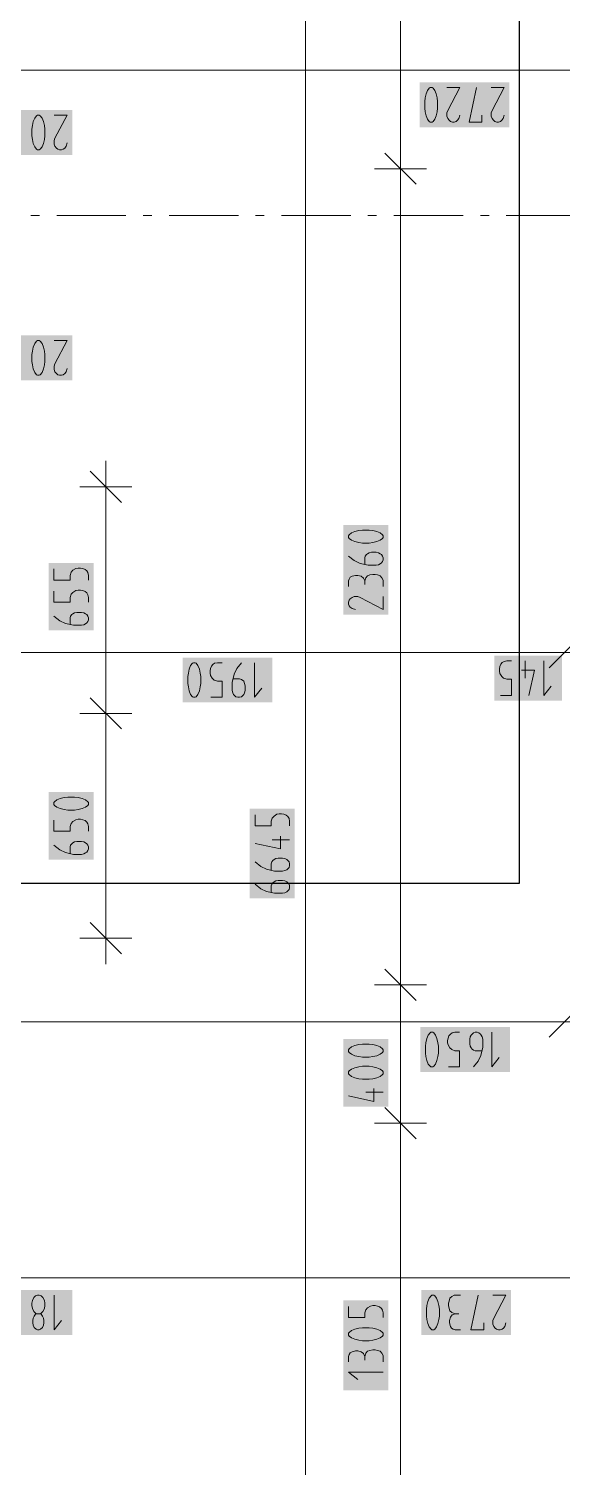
# Model space of a CAD drawing. Header units: millimetres. Extents: x 0 to 594, y 0 to 420.
# Drawn here: x 124.77 to 140.58, y 199.97 to 242.61 of the extents above; entities that cross this region are included whole.
import ezdxf

# ---------------------------------------------------------------- set-up
doc = ezdxf.new("R2010")
doc.units = ezdxf.units.MM
doc.header["$LTSCALE"] = 8
for name, color, linetype in [('PDF_Koty delkove', 7, 'Continuous'), ('PDF_Osy hlavni', 7, 'Continuous'), ('RED_2.5mm^2', 1, 'Continuous')]:
    doc.layers.add(name, color=color, linetype=linetype)

msp = doc.modelspace()

# ---------------------------------------------------------------- linework, layer by layer
at = {"layer": 'PDF_Koty delkove', "lineweight": 18}
for points in [[(132.971, 131.814), (132.971, 141.401), (132.971, 148.214), (132.971, 152.006), (132.971, 168.201), (132.971, 172.708), (132.971, 188.291), (132.971, 256.401), (132.971, 259.169), (132.971, 296.581)], [(135.786, 168.201), (135.786, 196.798), (135.786, 210.174), (135.786, 214.274), (135.786, 238.464), (135.786, 253.839), (135.786, 256.401)], [(256.224, 241.385), (178.529, 241.385), (171.047, 241.385), (163.154, 241.385), (153.11, 241.385), (151.623, 241.385), (123.744, 241.385)], [(137.163, 240.873), (137.546, 240.873), (137.19, 240.189), (137.163, 240.121), (137.163, 240.018), (137.19, 239.95), (137.231, 239.899), (137.272, 239.864), (137.327, 239.848), (137.381, 239.848), (137.436, 239.864), (137.477, 239.899), (137.519, 239.95), (137.546, 240.052)], [(138.204, 240.052), (138.204, 239.848), (137.82, 239.848), (138.038, 240.873)], [(138.477, 240.873), (138.861, 240.873), (138.504, 240.189), (138.477, 240.121), (138.477, 240.018), (138.504, 239.95)], [(124.875, 239.335), (124.903, 239.215), (124.944, 239.112), (124.998, 239.043), (125.026, 239.027), (125.08, 239.027), (125.108, 239.043), (125.162, 239.112), (125.203, 239.215), (125.231, 239.335), (125.245, 239.436), (125.245, 239.641), (125.231, 239.744), (125.203, 239.863), (125.162, 239.966), (125.108, 240.035), (125.08, 240.052), (125.026, 240.052), (124.998, 240.035), (124.944, 239.966), (124.903, 239.863), (124.875, 239.744), (124.862, 239.641)], [(124.862, 239.641), (124.862, 239.436), (124.875, 239.335)], [(125.519, 240.052), (125.902, 240.052), (125.546, 239.368), (125.519, 239.3), (125.519, 239.197), (125.546, 239.13), (125.587, 239.078), (125.628, 239.043), (125.683, 239.027), (125.737, 239.027), (125.792, 239.043), (125.833, 239.078), (125.874, 239.13), (125.902, 239.231)], [(138.504, 239.95), (138.545, 239.899), (138.586, 239.864), (138.641, 239.848), (138.695, 239.848), (138.751, 239.864), (138.792, 239.899), (138.833, 239.95), (138.861, 240.052)], [(136.248, 238.003), (135.325, 238.925)], [(136.555, 238.464), (135.786, 238.464), (135.018, 238.464)], [(124.998, 232.36), (125.026, 232.343), (125.08, 232.343), (125.108, 232.36), (125.162, 232.428), (125.203, 232.531), (125.231, 232.651), (125.245, 232.752), (125.245, 232.957), (125.231, 233.06), (125.203, 233.18), (125.162, 233.282), (125.108, 233.351), (125.08, 233.368), (125.026, 233.368), (124.998, 233.351), (124.944, 233.282), (124.903, 233.18), (124.875, 233.06), (124.862, 232.957)], [(125.519, 233.368), (125.902, 233.368), (125.546, 232.685), (125.519, 232.616), (125.519, 232.514), (125.546, 232.446), (125.587, 232.395), (125.628, 232.36), (125.683, 232.343), (125.737, 232.343), (125.792, 232.36), (125.833, 232.395), (125.874, 232.446), (125.902, 232.547)], [(124.862, 232.957), (124.862, 232.752), (124.875, 232.651), (124.903, 232.531), (124.944, 232.428), (124.998, 232.36)], [(127.514, 228.573), (126.591, 229.495)], [(127.052, 229.034), (127.052, 229.803)], [(127.821, 229.034), (127.052, 229.034), (126.284, 229.034)], [(127.052, 215.658), (127.052, 222.321), (127.052, 229.034)], [(134.727, 226.739), (134.727, 226.93), (134.744, 226.985), (134.778, 227.027), (134.813, 227.054), (134.863, 227.081), (134.932, 227.095), (135.068, 227.095), (135.136, 227.081), (135.188, 227.054), (135.222, 227.027), (135.256, 226.985), (135.274, 226.93), (135.274, 226.876), (135.256, 226.821), (135.222, 226.78), (135.188, 226.753), (135.136, 226.725), (135.068, 226.711), (134.829, 226.711), (134.59, 226.766), (134.419, 226.848), (134.249, 226.985)], [(125.515, 226.602), (125.515, 226.273), (125.992, 226.273), (125.992, 226.41), (126.027, 226.506), (126.079, 226.561), (126.164, 226.615), (126.231, 226.629), (126.3, 226.629), (126.369, 226.615), (126.436, 226.588), (126.488, 226.547), (126.522, 226.493), (126.54, 226.41), (126.54, 226.273)], [(134.249, 226.082), (134.249, 226.246), (134.265, 226.301), (134.3, 226.356), (134.351, 226.383), (134.453, 226.411), (134.521, 226.411), (134.624, 226.383), (134.693, 226.328), (134.727, 226.246), (134.727, 226.137)], [(135.274, 226.082), (135.274, 226.273), (135.239, 226.342), (135.188, 226.397), (135.103, 226.424), (135.034, 226.438), (134.965, 226.438), (134.88, 226.424), (134.813, 226.397), (134.761, 226.342), (134.727, 226.246)], [(125.515, 225.945), (125.515, 225.616), (125.992, 225.616), (125.992, 225.753), (126.027, 225.849), (126.079, 225.904), (126.164, 225.958), (126.231, 225.972)], [(126.231, 225.972), (126.3, 225.972), (126.369, 225.958), (126.436, 225.931), (126.488, 225.89), (126.522, 225.835), (126.54, 225.753), (126.54, 225.616)], [(134.351, 225.753), (134.3, 225.712), (134.265, 225.671), (134.249, 225.616), (134.249, 225.562), (134.265, 225.507), (134.3, 225.466), (134.351, 225.425), (134.453, 225.397)], [(135.274, 225.781), (135.274, 225.397), (134.59, 225.753), (134.521, 225.781), (134.419, 225.781), (134.351, 225.753)], [(125.992, 224.959), (125.992, 225.15), (126.01, 225.206), (126.044, 225.247), (126.079, 225.274), (126.129, 225.301), (126.197, 225.315), (126.334, 225.315), (126.402, 225.301), (126.454, 225.274), (126.488, 225.247), (126.522, 225.206), (126.54, 225.15), (126.54, 225.096), (126.522, 225.041), (126.488, 225), (126.454, 224.973), (126.402, 224.945), (126.334, 224.931), (126.095, 224.931), (125.856, 224.986), (125.685, 225.068), (125.515, 225.206)], [(141.117, 224.59), (140.195, 223.668)], [(153.878, 224.129), (151.726, 224.129), (149.501, 224.129), (142.681, 224.129), (142.142, 224.129), (140.656, 224.129), (135.715, 224.129), (125.642, 224.129), (120.669, 224.129), (117.901, 224.129), (102.153, 224.129)], [(138.749, 222.852), (139.078, 222.852), (139.078, 223.33), (138.94, 223.33), (138.845, 223.365), (138.79, 223.416), (138.736, 223.501), (138.722, 223.569), (138.722, 223.637), (138.736, 223.706), (138.763, 223.774), (138.804, 223.825), (138.858, 223.86), (138.94, 223.877), (139.078, 223.877)], [(139.488, 223.877), (139.488, 223.365)], [(140.036, 223.877), (140.036, 222.852), (140.255, 223.125)], [(130.169, 222.796), (130.497, 222.796), (130.497, 223.274), (130.36, 223.274), (130.265, 223.309), (130.21, 223.36), (130.156, 223.445), (130.142, 223.513), (130.142, 223.582), (130.156, 223.65), (130.183, 223.718), (130.224, 223.769), (130.278, 223.804), (130.36, 223.821), (130.497, 223.821)], [(131.072, 223.821), (130.935, 223.65), (130.853, 223.479), (130.799, 223.24), (130.799, 223), (130.813, 222.933), (130.84, 222.881), (130.867, 222.848), (130.908, 222.813), (130.963, 222.796)], [(131.456, 223.821), (131.456, 222.796), (131.674, 223.069)], [(139.379, 223.603), (139.763, 223.603), (139.597, 222.852)], [(130.963, 222.796), (131.017, 222.796), (131.072, 222.813), (131.113, 222.848), (131.14, 222.881), (131.168, 222.933), (131.182, 223), (131.182, 223.138), (131.168, 223.205), (131.14, 223.274), (131.072, 223.325), (131.017, 223.343), (130.826, 223.343)], [(127.514, 221.859), (126.591, 222.782)], [(127.821, 222.321), (127.052, 222.321), (126.284, 222.321)], [(125.702, 219.797), (125.6, 219.756), (125.531, 219.702), (125.515, 219.674), (125.515, 219.62), (125.531, 219.592), (125.6, 219.538), (125.702, 219.497), (125.822, 219.469), (125.924, 219.455), (126.129, 219.455), (126.231, 219.469), (126.351, 219.497), (126.454, 219.538), (126.522, 219.592), (126.54, 219.62), (126.54, 219.674), (126.522, 219.702), (126.454, 219.756), (126.351, 219.797), (126.231, 219.824), (126.129, 219.838)], [(126.129, 219.838), (125.924, 219.838), (125.822, 219.824), (125.702, 219.797)], [(125.515, 219.154), (125.515, 218.826), (125.992, 218.826), (125.992, 218.963), (126.027, 219.058), (126.079, 219.113), (126.164, 219.167), (126.231, 219.181), (126.3, 219.181), (126.369, 219.167), (126.436, 219.14), (126.488, 219.099), (126.522, 219.045), (126.54, 218.963), (126.54, 218.826)], [(131.475, 219.314), (131.475, 218.986), (131.953, 218.986), (131.953, 219.123), (131.988, 219.218), (132.039, 219.273), (132.124, 219.328), (132.192, 219.342), (132.26, 219.342), (132.329, 219.328), (132.397, 219.3), (132.448, 219.259), (132.483, 219.205), (132.5, 219.123), (132.5, 218.986)], [(125.992, 218.169), (125.992, 218.36), (126.01, 218.415), (126.044, 218.456), (126.079, 218.483), (126.129, 218.51), (126.197, 218.524), (126.334, 218.524), (126.402, 218.51), (126.454, 218.483), (126.488, 218.456), (126.522, 218.415), (126.54, 218.36), (126.54, 218.306), (126.522, 218.251), (126.488, 218.21), (126.454, 218.183), (126.402, 218.155), (126.334, 218.141), (126.095, 218.141), (125.856, 218.196), (125.685, 218.278), (125.515, 218.415)], [(132.227, 218.685), (132.227, 218.301), (131.475, 218.466)], [(132.5, 218.575), (131.988, 218.575)], [(131.953, 217.672), (131.953, 217.863), (131.97, 217.918), (132.004, 217.959), (132.039, 217.986), (132.089, 218.014), (132.158, 218.027), (132.294, 218.027), (132.363, 218.014), (132.414, 217.986), (132.448, 217.959), (132.483, 217.918), (132.5, 217.863), (132.5, 217.809), (132.483, 217.754), (132.448, 217.713), (132.414, 217.686), (132.363, 217.658), (132.294, 217.644), (132.055, 217.644), (131.817, 217.699), (131.645, 217.781), (131.475, 217.918)], [(131.953, 217.015), (131.953, 217.206), (131.97, 217.261), (132.004, 217.302), (132.039, 217.329), (132.089, 217.356), (132.158, 217.37), (132.294, 217.37), (132.363, 217.356), (132.414, 217.329), (132.448, 217.302), (132.483, 217.261), (132.5, 217.206), (132.5, 217.152), (132.483, 217.097), (132.448, 217.056), (132.414, 217.029), (132.363, 217.001), (132.294, 216.987), (132.055, 216.987), (131.817, 217.042), (131.645, 217.124), (131.475, 217.261)], [(127.514, 215.197), (126.591, 216.119)], [(127.821, 215.658), (127.052, 215.658), (126.284, 215.658)], [(127.052, 215.658), (127.052, 214.889)], [(136.248, 213.813), (135.325, 214.736)], [(136.555, 214.274), (135.786, 214.274), (135.018, 214.274)], [(141.117, 213.642), (140.195, 212.719)], [(151.726, 213.181), (150.198, 213.181), (149.605, 213.181), (146.374, 213.181), (145.041, 213.181), (140.656, 213.181), (123.744, 213.181)], [(136.527, 212.251), (136.54, 212.15), (136.568, 212.03), (136.609, 211.927), (136.663, 211.859), (136.691, 211.842), (136.745, 211.842), (136.773, 211.859), (136.827, 211.927), (136.868, 212.03), (136.896, 212.15), (136.91, 212.251), (136.91, 212.456), (136.896, 212.559), (136.868, 212.679), (136.827, 212.781), (136.773, 212.85), (136.745, 212.867), (136.691, 212.867), (136.663, 212.85), (136.609, 212.781), (136.568, 212.679), (136.54, 212.559), (136.527, 212.456)], [(137.211, 211.842), (137.539, 211.842), (137.539, 212.32), (137.402, 212.32), (137.307, 212.355), (137.252, 212.406), (137.198, 212.491), (137.184, 212.559), (137.184, 212.627), (137.198, 212.696), (137.225, 212.764), (137.266, 212.815), (137.32, 212.85), (137.402, 212.867), (137.539, 212.867)], [(138.196, 212.32), (138.005, 212.32), (137.95, 212.337), (137.909, 212.371), (137.882, 212.406), (137.855, 212.456), (137.841, 212.525), (137.841, 212.661), (137.855, 212.73), (137.882, 212.781), (137.909, 212.815), (137.95, 212.85), (138.005, 212.867), (138.059, 212.867), (138.114, 212.85), (138.155, 212.815), (138.182, 212.781), (138.21, 212.73), (138.224, 212.661), (138.224, 212.422), (138.169, 212.183), (138.087, 212.012), (137.95, 211.842)], [(138.498, 212.867), (138.498, 211.842), (138.716, 212.115)], [(136.527, 212.456), (136.527, 212.251)], [(134.436, 211.818), (134.334, 211.777), (134.265, 211.722), (134.249, 211.694), (134.249, 211.64), (134.265, 211.612), (134.334, 211.558), (134.436, 211.517), (134.556, 211.489), (134.658, 211.475), (134.863, 211.475), (134.965, 211.489), (135.085, 211.517), (135.188, 211.558), (135.256, 211.612), (135.274, 211.64), (135.274, 211.694), (135.256, 211.722), (135.188, 211.777), (135.085, 211.818), (134.965, 211.845), (134.863, 211.859)], [(134.863, 211.859), (134.658, 211.859), (134.556, 211.845), (134.436, 211.818)], [(135, 211.202), (135, 210.818), (134.249, 210.983)], [(135.274, 211.092), (134.761, 211.092)], [(136.248, 209.713), (135.325, 210.636)], [(136.555, 210.174), (135.786, 210.174), (135.018, 210.174)], [(180.169, 205.585), (173.408, 205.585), (172.569, 205.585), (169.05, 205.585), (165.409, 205.585), (163.923, 205.585), (158.658, 205.585), (156.541, 205.585), (153.878, 205.585), (151.726, 205.585), (123.744, 205.585), (121.847, 205.585), (101.245, 205.585), (99.4, 205.585), (99.092, 205.585), (96.991, 205.585), (79.208, 205.585), (77.721, 205.585)], [(125.519, 205.072), (125.519, 204.047), (125.737, 204.32)], [(134.249, 204.739), (134.249, 204.411), (134.727, 204.411), (134.727, 204.548), (134.761, 204.643), (134.813, 204.698), (134.898, 204.752), (134.965, 204.766), (135.034, 204.766), (135.103, 204.752), (135.17, 204.725), (135.222, 204.684), (135.256, 204.63), (135.274, 204.548), (135.274, 204.411)], [(137.57, 205.072), (137.378, 205.072), (137.31, 205.038), (137.255, 204.986), (137.228, 204.901), (137.214, 204.833), (137.214, 204.764), (137.228, 204.679), (137.255, 204.611), (137.31, 204.56)], [(138.255, 204.251), (138.255, 204.047), (137.871, 204.047), (138.09, 205.072)], [(138.528, 205.072), (138.912, 205.072), (138.555, 204.389), (138.528, 204.32), (138.528, 204.218), (138.555, 204.15), (138.596, 204.099), (138.637, 204.064), (138.693, 204.047), (138.747, 204.047), (138.802, 204.064), (138.843, 204.099), (138.884, 204.15), (138.912, 204.251)], [(125.203, 204.389), (125.217, 204.32), (125.217, 204.251), (125.203, 204.184), (125.176, 204.115), (125.121, 204.064), (125.08, 204.047), (125.026, 204.047), (124.985, 204.064), (124.93, 204.115), (124.903, 204.184), (124.889, 204.251), (124.889, 204.32), (124.903, 204.389), (124.93, 204.456), (124.971, 204.508), (124.998, 204.525)], [(125.108, 204.525), (125.135, 204.508), (125.176, 204.456), (125.203, 204.389)], [(137.57, 204.047), (137.406, 204.047), (137.351, 204.064), (137.296, 204.099), (137.268, 204.15), (137.241, 204.251), (137.241, 204.32), (137.268, 204.423), (137.323, 204.491), (137.406, 204.525), (137.515, 204.525)], [(137.31, 204.56), (137.406, 204.525)], [(134.249, 203.097), (134.249, 203.261), (134.265, 203.316), (134.3, 203.37), (134.351, 203.398), (134.453, 203.425), (134.521, 203.425), (134.624, 203.398), (134.693, 203.343), (134.727, 203.261), (134.727, 203.152)], [(135.103, 203.438), (135.034, 203.452), (134.965, 203.452), (134.88, 203.438), (134.813, 203.411), (134.761, 203.356), (134.727, 203.261)], [(135.274, 203.097), (135.274, 203.288), (135.239, 203.356), (135.188, 203.411), (135.103, 203.438)], [(135.274, 202.795), (134.249, 202.795), (134.521, 202.577)]]:
    msp.add_lwpolyline(points, dxfattribs=at)
for points in [[(136.506, 240.462), (136.506, 240.257), (136.52, 240.155), (136.547, 240.036), (136.588, 239.933), (136.642, 239.864), (136.67, 239.848), (136.724, 239.848), (136.752, 239.864), (136.806, 239.933), (136.848, 240.036), (136.875, 240.155), (136.889, 240.257), (136.889, 240.462), (136.875, 240.564), (136.848, 240.684), (136.806, 240.787), (136.752, 240.856), (136.724, 240.873), (136.67, 240.873), (136.642, 240.856), (136.588, 240.787), (136.547, 240.684), (136.52, 240.564)], [(134.863, 227.752), (134.658, 227.752), (134.556, 227.738), (134.436, 227.711), (134.334, 227.67), (134.265, 227.615), (134.249, 227.587), (134.249, 227.533), (134.265, 227.505), (134.334, 227.451), (134.436, 227.41), (134.556, 227.382), (134.658, 227.368), (134.863, 227.368), (134.965, 227.382), (135.085, 227.41), (135.188, 227.451), (135.256, 227.505), (135.274, 227.533), (135.274, 227.587), (135.256, 227.615), (135.188, 227.67), (135.085, 227.711), (134.965, 227.738)], [(129.485, 223.41), (129.485, 223.205), (129.499, 223.104), (129.526, 222.984), (129.567, 222.881), (129.621, 222.813), (129.649, 222.796), (129.703, 222.796), (129.731, 222.813), (129.785, 222.881), (129.826, 222.984), (129.854, 223.104), (129.868, 223.205), (129.868, 223.41), (129.854, 223.513), (129.826, 223.633), (129.785, 223.735), (129.731, 223.804), (129.703, 223.821), (129.649, 223.821), (129.621, 223.804), (129.567, 223.735), (129.526, 223.633), (129.499, 223.513)], [(134.863, 212.516), (134.658, 212.516), (134.556, 212.502), (134.436, 212.475), (134.334, 212.434), (134.265, 212.379), (134.249, 212.351), (134.249, 212.297), (134.265, 212.269), (134.334, 212.215), (134.436, 212.174), (134.556, 212.146), (134.658, 212.132), (134.863, 212.132), (134.965, 212.146), (135.085, 212.174), (135.188, 212.215), (135.256, 212.269), (135.274, 212.297), (135.274, 212.351), (135.256, 212.379), (135.188, 212.434), (135.085, 212.475), (134.965, 212.502)], [(124.862, 204.833), (124.862, 204.764), (124.875, 204.679), (124.916, 204.594), (124.971, 204.543), (124.998, 204.525), (125.108, 204.525), (125.135, 204.543), (125.19, 204.594), (125.231, 204.679), (125.245, 204.764), (125.245, 204.833), (125.231, 204.918), (125.19, 205.004), (125.135, 205.055), (125.08, 205.072), (125.026, 205.072), (124.971, 205.055), (124.916, 205.004), (124.875, 204.918)], [(136.557, 204.661), (136.557, 204.456), (136.571, 204.355), (136.598, 204.235), (136.639, 204.133), (136.693, 204.064), (136.721, 204.047), (136.776, 204.047), (136.804, 204.064), (136.858, 204.133), (136.899, 204.235), (136.927, 204.355), (136.941, 204.456), (136.941, 204.661), (136.927, 204.764), (136.899, 204.884), (136.858, 204.986), (136.804, 205.055), (136.776, 205.072), (136.721, 205.072), (136.693, 205.055), (136.639, 204.986), (136.598, 204.884), (136.571, 204.764)], [(134.863, 204.109), (134.658, 204.109), (134.556, 204.095), (134.436, 204.068), (134.334, 204.027), (134.265, 203.973), (134.249, 203.945), (134.249, 203.891), (134.265, 203.863), (134.334, 203.809), (134.436, 203.768), (134.556, 203.74), (134.658, 203.726), (134.863, 203.726), (134.965, 203.74), (135.085, 203.768), (135.188, 203.809), (135.256, 203.863), (135.274, 203.891), (135.274, 203.945), (135.256, 203.973), (135.188, 204.027), (135.085, 204.068), (134.965, 204.095)]]:
    msp.add_lwpolyline(points, close=True, dxfattribs=at)
at = {"layer": 'PDF_Koty delkove', "color": 7, "lineweight": 18, "true_color": 0xffffff, "transparency": 33554559}
for points in [[(139.014, 241.027), (136.352, 241.027), (139.014, 239.694), (136.352, 239.694)], [(126.056, 240.206), (124.051, 240.206), (126.056, 238.873), (124.051, 238.873)], [(126.056, 233.522), (124.051, 233.522), (126.056, 232.19), (124.051, 232.19)], [(135.428, 225.243), (135.428, 227.905), (134.095, 225.243), (134.095, 227.905)], [(126.694, 224.777), (126.694, 226.782), (125.361, 224.777), (125.361, 226.782)], [(131.993, 223.975), (129.331, 223.975), (131.993, 222.643), (129.331, 222.643)], [(140.573, 224.031), (138.568, 224.031), (140.573, 222.698), (138.568, 222.698)], [(126.694, 217.987), (126.694, 219.992), (125.361, 217.987), (125.361, 219.992)], [(132.654, 216.833), (132.654, 219.495), (131.321, 216.833), (131.321, 219.495)], [(139.035, 213.021), (136.373, 213.021), (139.035, 211.688), (136.373, 211.688)], [(135.428, 210.664), (135.428, 212.669), (134.095, 210.664), (134.095, 212.669)], [(126.056, 205.226), (124.051, 205.226), (126.056, 203.894), (124.051, 203.894)], [(139.066, 205.226), (136.404, 205.226), (139.066, 203.894), (136.404, 203.894)], [(135.428, 202.258), (135.428, 204.92), (134.095, 202.258), (134.095, 204.92)]]:
    msp.add_solid(points, dxfattribs=at)
at = {"layer": 'PDF_Osy hlavni', "lineweight": 18}
for points in [[(125.087, 237.08), (124.831, 237.08)], [(127.649, 237.08), (125.599, 237.08)], [(128.418, 237.08), (128.162, 237.08)], [(130.981, 237.08), (128.931, 237.08)], [(131.749, 237.08), (131.493, 237.08)], [(134.312, 237.08), (132.262, 237.08)], [(135.081, 237.08), (134.824, 237.08)], [(137.643, 237.08), (135.593, 237.08)], [(138.412, 237.08), (138.156, 237.08)], [(140.974, 237.08), (138.924, 237.08)]]:
    msp.add_lwpolyline(points, dxfattribs=at)
at = {"layer": 'RED_2.5mm^2'}
for p, q in [((139.315, 217.283), (139.315, 247.573)), ((111.143, 217.283), (139.315, 217.283))]:
    msp.add_line(p, q, dxfattribs=at)

doc.saveas('drawing.dxf')
